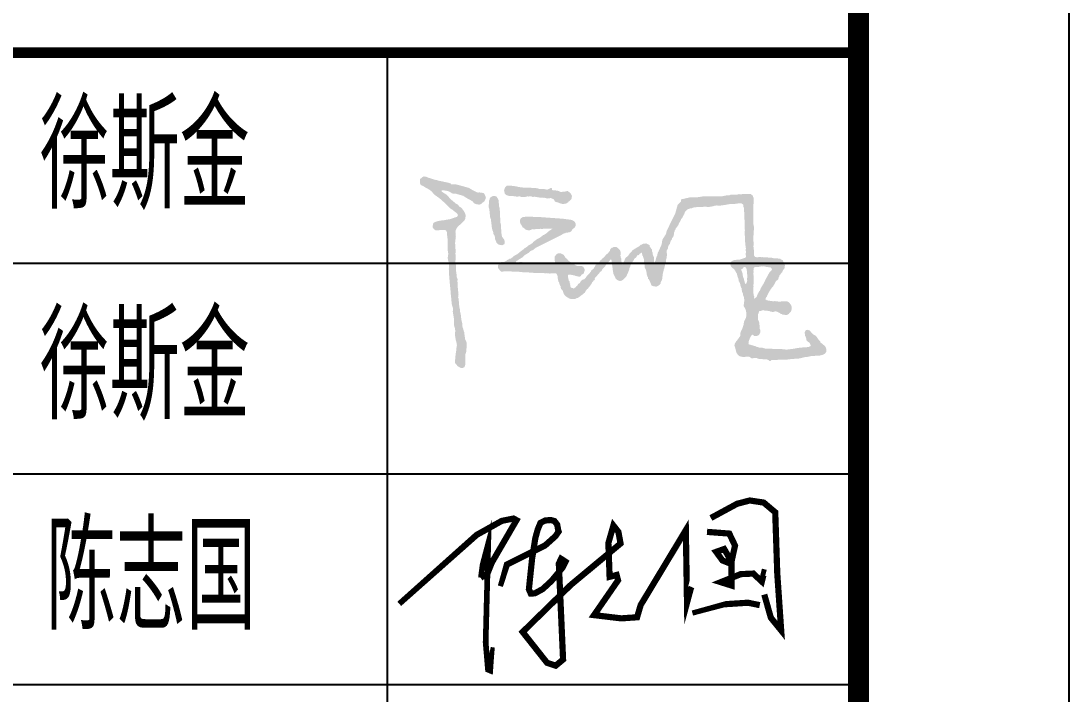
# Model space of a CAD drawing. Extents: x 2025205 to 2402328, y -557483 to 329036.
# Drawn here: x 2394862 to 2402328, y 83536 to 88329 of the extents above; entities that cross this region are included whole.
import ezdxf

# ---------------------------------------------------------------- set-up
doc = ezdxf.new("R2010")
doc.units = 0
doc.header["$LTSCALE"] = 1500
doc.header["$MEASUREMENT"] = 0
doc.linetypes.add('CENTERX2', pattern=[4, 2.5, -0.5, 0.5, -0.5])
doc.layers.add('PUB_TITLE', color=4, linetype='Continuous')
doc.styles.add('TSSD_REIN', font='TSSDENG', dxfattribs={"width": 0.8, "bigfont": 'TSSDCHN'})

# ---------------------------------------------------------------- blocks, each defined once
blk = doc.blocks.new('A$C79942E48')
at = {"const_width": 25}
for points in [[(1265.8, 632.7), (1371.8, 690.1), (1422.7, 703.4), (1479.1, 695), (1525.7, 655.7), (1533.9, 408.7), (1549.7, 178.9), (1507.9, 230.3), (1481.5, 323.8)], [(1250.3, 576.7), (1340.2, 569.8), (1363.3, 521.4), (1347.2, 447.6), (1312.6, 461.4), (1287.2, 496), (1319.5, 507.5), (1349.2, 456.9), (1349.5, 360), (1305.7, 373.8), (1386.4, 406.1), (1437.1, 408.4), (1471.7, 376.1), (1480.9, 413), (1488.1, 411.2)]]:
    blk.add_lwpolyline(points, dxfattribs=at)
for points in [[(7.6, 286.3, 23, 25, 0), (320.4, 564.7, 25, 25, 0), (421.7, 621.1, 25, 25, 0), (468.7, 630.5, 25, 25, 0), (481, 624, 25, 25, 0), (381.2, 452.6, 25, 25, 0), (363.1, 407.1, 25, 25, 0), (336.3, 391.9, 25, 25, 0)], [(415.9, 357.5, 21, 25, 0), (442.1, 444.7, 25, 25, 0), (538, 492.6, 25, 25, 0), (596.2, 521.7, 25, 25, 0), (638.4, 559.5, 25, 25, 0), (648, 573.4, 25, 25, 0), (651.1, 577.8, 25, 25, 0), (649.1, 584.7, 25, 25, 0), (645.2, 606.2, 25, 25, 0), (633.9, 620.4, 25, 25, 0), (619, 624.6, 25, 25, 0), (596.3, 622.5, 25, 25, 0), (577.6, 613, 25, 25, 0), (566.6, 586.1, 25, 25, 0), (557.1, 552.1, 25, 25, 0), (549.6, 504.8, 25, 25, 0), (543.7, 466.9, 25, 25, 0), (535, 383.8, 25, 25, 0), (531, 345, 25, 25, 0), (538.6, 327.7, 25, 25, 0), (554.9, 328.6, 25, 25, 0), (586.6, 345.8, 25, 25, 0), (621.9, 378.3, 25, 25, 0), (667.2, 432.6, 25, 25, 0), (679, 456.1, 25, 25, 0), (660.9, 467.9, 25, 25, 0), (651.8, 448.9, 25, 25, 0), (665.1, 149.5, 25, 25, 0), (669, 61.5, 25, 25, 0), (639, 36.6, 25, 25, 0), (604.3, 48.2, 25, 25, 0), (505.8, 172.7, 25, 25, 0), (699.8, 362.2, 25, 25, 0), (873.6, 506.9, 25, 25, 0), (901.1, 529.8, 25, 25, 0), (892.5, 576.4, 25, 25, 0), (872.2, 602.4, 25, 25, 0), (851.9, 531.5, 25, 25, 0), (856.3, 412.9, 25, 25, 0), (856.9, 395.3, 25, 25, 0), (885.2, 402.7, 25, 25, 0), (891, 381, 25, 25, 0), (794, 240.7, 25, 25, 0), (854.8, 233.4, 25, 25, 0), (904.2, 227.6, 25, 25, 0), (967.8, 232, 25, 25, 0), (982.3, 281.2, 25, 25, 0), (1164.7, 583.6, 25, 25, 0), (1169.5, 291.3, 25, 25, 0), (1184.6, 347.6, 25, 25, 0), (1187.8, 354.1, 25, 25, 0)], [(336.3, 391.9, 21, 23, 0), (344.3, 444.7, 23, 23, 0), (366.7, 529.3, 23, 23, 0), (366.7, 529.3, 23, 23, 0), (356.4, 131.1, 23, 23, 0), (363.5, 47.2, 23, 23, 0), (365.8, 20.6, 23, 23, 0), (374.7, 16.9, 23, 23, 0), (378.2, 66.9, 23, 23, 0), (378.2, 66.9, 23, 23, 0)], [(1191.2, 249, 21, 23, 0), (1323.1, 284.7, 25, 25, 0), (1415.3, 290.7, 25, 25, 0), (1463.2, 281, 25, 25, 0)], [(378.2, 66.9, 23, 16, 0), (385.3, 110.9, 3.2, 3.2, 0)]]:
    blk.add_lwpolyline(points, format="xyseb")

msp = doc.modelspace()

# ---------------------------------------------------------------- hatches: boundary and pattern name
at = {"linetype": 'CENTERX2'}
h = msp.add_hatch(color=256, dxfattribs=at)
h.dxf.hatch_style = 1
h.paths.add_polyline_path([(2400082.7, 86570.5), (2400086.9, 86574.6), (2400090.9, 86576.8), (2400094.9, 86577.5), (2400099.8, 86576.4), (2400103.9, 86575.5), (2400108, 86575.5), (2400112.4, 86576.1), (2400115.4, 86576.4), (2400119.8, 86577.9), (2400125.8, 86578.7), (2400130.4, 86579.2), (2400133.5, 86580.9), (2400136.8, 86580.9), (2400141, 86580.3), (2400144.8, 86579.8), (2400147.3, 86580.3), (2400150, 86581.3), (2400151.7, 86581.9), (2400154.2, 86582.3), (2400157.1, 86582.3), (2400158.2, 86581.2), (2400159.2, 86580.4), (2400160.9, 86578.9), (2400164.1, 86578.2), (2400166.9, 86578.2), (2400168.6, 86577.8), (2400170.6, 86577.3), (2400173.2, 86577.7), (2400174.7, 86577.5), (2400176.2, 86576.9), (2400178.5, 86576.7), (2400179.8, 86577.2), (2400181.1, 86576.7), (2400182.9, 86576.3), (2400185.2, 86576), (2400186.8, 86575.4), (2400189.8, 86574.9), (2400192.2, 86575.3), (2400194.3, 86574.8), (2400195.9, 86574.4), (2400199.2, 86574.2), (2400200.2, 86573.5), (2400201.9, 86573), (2400202.8, 86572.2), (2400205.8, 86570.4), (2400207.8, 86569.2), (2400208.9, 86566.7), (2400210.1, 86564.1), (2400212.1, 86561.2), (2400211.8, 86558.6), (2400210, 86555.5), (2400201.2, 86546.7), (2400195.9, 86541.4), (2400190.2, 86531.3), (2400186.3, 86524.2), (2400182.5, 86517.4), (2400178.7, 86510.3), (2400175.3, 86504.2), (2400171.9, 86498.1), (2400167.3, 86489.7), (2400162.7, 86481.4), (2400162.3, 86477), (2400160.8, 86473.2), (2400158, 86470.4), (2400156.8, 86467.2), (2400154.9, 86464.3), (2400153.8, 86461.3), (2400152.9, 86458.8), (2400151.9, 86456), (2400148.8, 86452.9), (2400145.8, 86449.8), (2400144.5, 86445.9), (2400143.7, 86443.9), (2400141.9, 86442.3), (2400139.9, 86439), (2400137.6, 86435), (2400135.3, 86431), (2400133.2, 86427.3), (2400131.4, 86424.1), (2400131.4, 86422), (2400130, 86420.7), (2400129.1, 86418.1), (2400128.3, 86415.8), (2400128.1, 86413.7), (2400127, 86411.8), (2400125.8, 86409.8), (2400124.9, 86408.1), (2400123, 86406.2), (2400121.1, 86404.5), (2400120, 86402), (2400119.1, 86399.9), (2400117.8, 86397.2), (2400116.7, 86394.7), (2400115.2, 86391.3), (2400114.5, 86389.7), (2400113.9, 86388.4), (2400111.6, 86387.6), (2400111, 86386.4), (2400109.9, 86383.9), (2400109.1, 86382.2), (2400108.6, 86379.9), (2400108.2, 86378.1), (2400107.2, 86376.5), (2400106.5, 86374.6), (2400105.8, 86372.3), (2400105.1, 86370.3), (2400104, 86368.6), (2400103.1, 86367), (2400103.1, 86365.3), (2400103.1, 86363.9), (2400102, 86362.5), (2400100.8, 86361.2), (2400099.5, 86359.6), (2400097.4, 86359.3), (2400095.3, 86358.9), (2400093.5, 86357.7), (2400091.6, 86356.4), (2400090.5, 86354.8), (2400089.3, 86353.9), (2400088.3, 86353), (2400086.7, 86351.8), (2400085.4, 86351.8), (2400084.1, 86352.3), (2400083.7, 86353.4), (2400083.7, 86356.4), (2400083.7, 86359), (2400085.1, 86361.4), (2400085.1, 86364.6), (2400085.1, 86367.6), (2400083.4, 86370.6), (2400082.1, 86372.9), (2400081.7, 86375), (2400080.8, 86377.8), (2400080.8, 86382.7), (2400080.2, 86387.2), (2400080.2, 86390.8), (2400079.2, 86395.4), (2400079.2, 86399.8), (2400079.2, 86404.1), (2400079.2, 86408.4), (2400078.7, 86411.5), (2400079.5, 86414.3), (2400079.5, 86416.7), (2400080.1, 86418.8), (2400080.1, 86423.8), (2400078.5, 86428.7), (2400079.3, 86431.8), (2400080.2, 86435.7), (2400081.1, 86437.7), (2400080.4, 86441.2), (2400079.6, 86445), (2400078.8, 86449.2), (2400079.3, 86451.6), (2400081.4, 86454.3), (2400082, 86457.3), (2400081.4, 86460.2), (2400081.4, 86462.9), (2400081.4, 86467.3), (2400082.3, 86470.1), (2400081.5, 86473.3), (2400080.6, 86476.9), (2400081.2, 86479.7), (2400081.7, 86482.2), (2400081.2, 86484.3), (2400081.2, 86487.2), (2400081.7, 86489.8), (2400081.3, 86493), (2400081.3, 86496.4), (2400081.3, 86502), (2400082.2, 86506.6), (2400082.2, 86512.3), (2400080.2, 86515.9), (2400080.6, 86520), (2400079.7, 86524.7), (2400078.9, 86528.4), (2400079.5, 86531.1), (2400079, 86534.5), (2400080.9, 86538.6), (2400080.6, 86543), (2400080.6, 86545.1), (2400079.3, 86550.7), (2400080.7, 86554.6), (2400081.8, 86557.8), (2400082.4, 86561), (2400082.4, 86562.5), (2400082, 86564.2), (2400081.6, 86565.5), (2400081.2, 86568.1), (2400081.8, 86569.1)], flags=16)
h.paths.add_polyline_path([(2400004.8, 86566), (2400003.3, 86565.1), (2400001.8, 86564.2), (2399999.6, 86563.6), (2399998.4, 86563.3), (2399997.3, 86562.3), (2399996.5, 86561.7), (2399995.5, 86562.1), (2399993.9, 86562.1), (2399993.1, 86560.4), (2399993.1, 86558.6), (2399993, 86556.8), (2399993.8, 86554.8), (2399994.3, 86552.8), (2399994.8, 86550.5), (2399995.2, 86548.4), (2399996.5, 86546.5), (2399997.7, 86543.9), (2399998.3, 86540.7), (2399999.4, 86538.3), (2400000.5, 86536.6), (2400001.5, 86534.5), (2400001.5, 86532.8), (2400002.5, 86530.5), (2400003.3, 86528.7), (2400002.9, 86526.2), (2400002.9, 86524.2), (2400003.7, 86522.1), (2400004.1, 86518.4), (2400004.1, 86516.1), (2400004.9, 86514.1), (2400005.4, 86510.5), (2400006, 86508.6), (2400006.5, 86506.8), (2400007.8, 86504.2), (2400008.2, 86501.6), (2400009.2, 86498), (2400010.1, 86495.7), (2400011.1, 86493.4), (2400011.7, 86491.7), (2400012.3, 86488.8), (2400012.8, 86486.4), (2400013.3, 86483.8), (2400013.9, 86481), (2400014.9, 86478.7), (2400015.1, 86476.4), (2400016.4, 86473.8), (2400017.3, 86472.1), (2400017.7, 86470.4), (2400017.7, 86467.9), (2400018.4, 86464.4), (2400019.3, 86462.5), (2400020, 86460.8), (2400021.2, 86459.8), (2400022, 86457.8), (2400022, 86456.1), (2400023.7, 86455.5), (2400025, 86455), (2400026.3, 86455.4), (2400027.2, 86456.3), (2400028.4, 86457.5), (2400029.6, 86460), (2400030.7, 86463.4), (2400032.3, 86466.9), (2400033, 86469.8), (2400033.8, 86471.6), (2400034.7, 86473.4), (2400034.5, 86476), (2400035.1, 86478.3), (2400035.5, 86480.2), (2400035.5, 86482.2), (2400034.8, 86485.3), (2400034.5, 86487.7), (2400034.5, 86489.8), (2400034.9, 86492.5), (2400034.4, 86495.4), (2400034.4, 86497.3), (2400035.9, 86499.6), (2400036.3, 86502.1), (2400035.7, 86505), (2400035.1, 86508.2), (2400036.1, 86510.9), (2400036.4, 86514.8), (2400035.9, 86516.6), (2400036.3, 86519.5), (2400035.8, 86523.1), (2400034.9, 86526), (2400034.4, 86529.5), (2400034.4, 86532.8), (2400033.8, 86535.5), (2400033.8, 86538.2), (2400033.2, 86541.2), (2400032.8, 86544.5), (2400033.2, 86547.8), (2400032.2, 86551.5), (2400031.4, 86553.3), (2400032.4, 86555.3), (2400031.8, 86559.1), (2400031.5, 86561.2), (2400029.5, 86564.5), (2400028.9, 86568), (2400026.8, 86570.9), (2400024.8, 86573.4), (2400023.7, 86574.6), (2400022.1, 86576), (2400020.2, 86577.2), (2400017.4, 86577.5), (2400015, 86577), (2400012.6, 86576.5), (2400010.7, 86574.6), (2400008.9, 86573.3), (2400007.3, 86571.5), (2400006, 86570.1), (2400005.4, 86568)], flags=16)
h.paths.add_polyline_path([(2398418.9, 86887), (2398415.5, 86909), (2398423.2, 86923.2), (2398436.8, 86932.1), (2398461.3, 86934.9), (2398479.8, 86934.9), (2398501.1, 86934.9), (2398520, 86932.1), (2398546, 86933.1), (2398580, 86930.6), (2398607.1, 86928.6), (2398631.6, 86926.8), (2398659, 86924.8), (2398691.4, 86922.5), (2398722.9, 86920.2), (2398760.3, 86915.1), (2398763.4, 86914.7), (2398787.1, 86911.5), (2398804.2, 86900.9), (2398812.9, 86887.6), (2398812.9, 86871), (2398807, 86858), (2398795.6, 86849), (2398789.5, 86844.3), (2398786, 86836.7), (2398779.2, 86828.6), (2398770.2, 86824.6), (2398755, 86821.5), (2398744.8, 86821.5), (2398736.8, 86816.3), (2398724.9, 86814.2), (2398711.5, 86804.2), (2398685.7, 86791.3), (2398663.9, 86780.4), (2398637.8, 86767.4), (2398619.2, 86758.1), (2398599.5, 86748.3), (2398582.2, 86739.7), (2398566.1, 86731.6), (2398544.9, 86721), (2398526.2, 86711.7), (2398512.9, 86699.1), (2398493.6, 86691.2), (2398480.7, 86679.3), (2398463.3, 86668.8), (2398448.8, 86660.1), (2398434.5, 86645.5), (2398420.1, 86636.6), (2398407, 86628.5), (2398395.9, 86621.6), (2398388.3, 86616.9), (2398388.3, 86610.7), (2398398.7, 86605.7), (2398415.1, 86611.7), (2398433, 86611.7), (2398441.9, 86607.7), (2398452.3, 86607.7), (2398470.7, 86607.7), (2398493, 86607.7), (2398512.9, 86604.2), (2398538.7, 86604.2), (2398565.5, 86604.2), (2398581.4, 86600.2), (2398600.2, 86595.5), (2398618.6, 86595.5), (2398635.5, 86595.5), (2398651.9, 86595.5), (2398661.8, 86595.5), (2398666.3, 86599.7), (2398666.3, 86604.7), (2398665.3, 86615.6), (2398664.1, 86628.5), (2398663, 86641.5), (2398663, 86650.8), (2398672.8, 86661.7), (2398680.7, 86670.6), (2398692.6, 86674.6), (2398704.5, 86674.6), (2398718.4, 86667.7), (2398729, 86662.4), (2398735.8, 86650.8), (2398741.5, 86641.2), (2398751.7, 86634), (2398765.1, 86618.6), (2398781, 86608.7), (2398787.2, 86604.8), (2398798.9, 86597.5), (2398806, 86593), (2398817.6, 86585.8), (2398831.6, 86582.9), (2398847.1, 86582.9), (2398857, 86582.9), (2398867.4, 86577.8), (2398872.4, 86569.4), (2398877.7, 86560.3), (2398877.7, 86548), (2398873.4, 86541.6), (2398873.4, 86532.7), (2398864, 86526.7), (2398857.5, 86522.6), (2398856.4, 86522), (2398852.5, 86519.8), (2398852.8, 86515), (2398850.9, 86512.6), (2398847.1, 86510.8), (2398844.4, 86507.7), (2398839, 86507.7), (2398830.4, 86509.4), (2398819.7, 86511.5), (2398811.9, 86513.1), (2398806.3, 86515.9), (2398801.7, 86518.2), (2398796.1, 86518.2), (2398789.3, 86519.6), (2398784.8, 86520.5), (2398780.2, 86521.4), (2398776.2, 86521.4), (2398770.9, 86521.4), (2398766.3, 86521.4), (2398763.2, 86521.4), (2398759.4, 86519.2), (2398757.8, 86518.3), (2398757.8, 86513.2), (2398759.5, 86509.6), (2398759.5, 86504.4), (2398759.5, 86500.9), (2398760.9, 86497.6), (2398760.9, 86493.7), (2398760.9, 86490.1), (2398764.1, 86486), (2398762.7, 86483.3), (2398765.8, 86477.8), (2398769.7, 86473.2), (2398769.7, 86468.1), (2398771.7, 86461.5), (2398775, 86456.7), (2398773.5, 86451.6), (2398774.5, 86446.4), (2398774.5, 86442), (2398775.5, 86438.1), (2398777.9, 86434.8), (2398777.9, 86431.7), (2398781.4, 86429.9), (2398786, 86427.4), (2398788.7, 86425.9), (2398793.3, 86425.9), (2398796.6, 86422.8), (2398798.8, 86422.8), (2398801.6, 86424.6), (2398805.8, 86427.3), (2398811.6, 86431.1), (2398814.1, 86434.8), (2398818.3, 86439.1), (2398823.9, 86443), (2398826.8, 86447.6), (2398829.4, 86452), (2398832.3, 86456.7), (2398836.4, 86459), (2398840.6, 86461.3), (2398843.1, 86462.7), (2398845, 86466.1), (2398846.2, 86468.2), (2398848.3, 86472), (2398851.6, 86477.8), (2398857.7, 86482.1), (2398862.5, 86485.5), (2398869.2, 86487.6), (2398874.1, 86489.2), (2398877.7, 86493.2), (2398883.4, 86497.3), (2398886.8, 86502.6), (2398889.1, 86506.1), (2398892.5, 86511.3), (2398897, 86515.8), (2398899.6, 86518.5), (2398908.2, 86527.1), (2398913.4, 86532.3), (2398916.9, 86538.3), (2398921.7, 86543.5), (2398923.5, 86549.5), (2398930.9, 86556.4), (2398935.9, 86561), (2398939.5, 86564.4), (2398942.8, 86567.5), (2398945.9, 86572.9), (2398950.3, 86580.6), (2398953, 86585.3), (2398954.8, 86590.5), (2398958.2, 86593.1), (2398962.5, 86596.5), (2398967.7, 86598.3), (2398970.9, 86602.2), (2398981.9, 86611.8), (2398985.8, 86617.2), (2398988.4, 86623.4), (2398993.9, 86627.3), (2398999, 86630.9), (2399002.6, 86635.5), (2399010.6, 86642.8), (2399017.6, 86649.3), (2399023.2, 86654.4), (2399026.9, 86660), (2399029.4, 86663.7), (2399041, 86671.9), (2399046.7, 86678.8), (2399050.4, 86683.3), (2399057, 86691.4), (2399059.3, 86699.4), (2399060.3, 86702.8), (2399065.3, 86707.7), (2399071.5, 86713.7), (2399078.5, 86715), (2399081.9, 86719), (2399089.4, 86719), (2399098.2, 86719), (2399104.4, 86719), (2399108.4, 86715.9), (2399112.5, 86712.6), (2399118.6, 86707.8), (2399123.6, 86701.1), (2399129.3, 86696.2), (2399130.4, 86692), (2399132.3, 86688.2), (2399134.3, 86679.8), (2399134.3, 86672.2), (2399134.3, 86666.1), (2399132.5, 86660), (2399132.5, 86655.1), (2399134.6, 86648.6), (2399134.6, 86643.2), (2399138.4, 86636.9), (2399138.4, 86631.6), (2399138.4, 86627.3), (2399138.4, 86623.6), (2399139.3, 86618.3), (2399140.2, 86613.8), (2399140.2, 86609.3), (2399138.9, 86604.2), (2399141.6, 86600.3), (2399142.5, 86596.1), (2399144.9, 86595), (2399148.4, 86594), (2399149.3, 86597.2), (2399153.9, 86603.2), (2399155.3, 86612), (2399161.7, 86623.6), (2399161.7, 86628.9), (2399166.6, 86637.3), (2399170.4, 86643.8), (2399175.5, 86646.6), (2399179.1, 86649.9), (2399189.4, 86659.5), (2399198.7, 86673.3), (2399204.8, 86679.4), (2399214, 86688.6), (2399217.7, 86696.1), (2399224.8, 86699.2), (2399232.9, 86705.5), (2399246.6, 86713.2), (2399255.5, 86718.1), (2399263.7, 86722.8), (2399271.5, 86730), (2399276.6, 86734.7), (2399284.1, 86734.7), (2399288.4, 86739.1), (2399293.9, 86741.6), (2399315.3, 86744.2), (2399332.3, 86736.3), (2399340.4, 86732.6), (2399340.4, 86723.5), (2399345.5, 86716.2), (2399352.5, 86706.3), (2399356.7, 86700.4), (2399356.7, 86690.9), (2399360.2, 86681.8), (2399362.7, 86675.4), (2399362.7, 86665.1), (2399365.6, 86658.2), (2399371.4, 86644.2), (2399371.4, 86634.7), (2399371.4, 86628.4), (2399371.4, 86619), (2399371.4, 86612.1), (2399374.1, 86609), (2399378.2, 86615.9), (2399383.1, 86624.2), (2399386.3, 86637.8), (2399388.9, 86648.6), (2399393.9, 86656.3), (2399396.7, 86669.5), (2399398.5, 86678.1), (2399404.5, 86688.6), (2399416.9, 86716.7), (2399426.4, 86738.3), (2399428.4, 86753.3), (2399430.7, 86769.8), (2399438.5, 86782.4), (2399449.6, 86800.2), (2399456.8, 86811.8), (2399461.6, 86832.2), (2399472.1, 86854.2), (2399481, 86872.8), (2399489.8, 86891.1), (2399497.2, 86906.1), (2399509.3, 86930.6), (2399516.6, 86945.4), (2399523.2, 86958.7), (2399532, 86990.5), (2399535.2, 87002.2), (2399540, 87019.6), (2399556.2, 87034.8), (2399564.8, 87042.9), (2399564.8, 87058.1), (2399596.5, 87065.4), (2399606.8, 87067.7), (2399632.9, 87073.7), (2399654.5, 87073.7), (2399682.9, 87073.7), (2399726.4, 87080), (2399751.4, 87080), (2399773.1, 87080), (2399793.3, 87080), (2399814.2, 87080), (2399845.7, 87080), (2399854.5, 87080), (2399876.3, 87084.1), (2399891.7, 87086.9), (2399906.9, 87086.9), (2399918.6, 87091.8), (2399939, 87091.8), (2399953.2, 87091.8), (2399964, 87091.8), (2399975.8, 87095.9), (2399992.9, 87093.4), (2400007.5, 87097.5), (2400023.4, 87097.5), (2400034.5, 87097.5), (2400048.8, 87097.5), (2400060.8, 87097.5), (2400065.6, 87091.1), (2400072.9, 87088.3), (2400075.4, 87081.9), (2400078.2, 87075), (2400082.6, 87064), (2400082.6, 87052.1), (2400082.6, 87045.4), (2400082.6, 87034.3), (2400080.6, 87026.7), (2400078.4, 87018.4), (2400078.4, 87011.2), (2400078.4, 87003.2), (2400078.4, 86997.7), (2400078.4, 86986), (2400078.4, 86975.6), (2400078.4, 86967.6), (2400078.4, 86961.3), (2400078.8, 86937.6), (2400078.8, 86925.7), (2400078.8, 86909.7), (2400078.8, 86886.5), (2400083.5, 86860.7), (2400083.5, 86844.1), (2400080.9, 86827.6), (2400080.9, 86814.7), (2400081, 86807.8), (2400079.3, 86794.8), (2400079.3, 86783.1), (2400079.3, 86773.3), (2400079.3, 86767), (2400079.3, 86761.7), (2400081.2, 86752.2), (2400081.2, 86744), (2400081.2, 86733.3), (2400079.1, 86722), (2400081.6, 86716.1), (2400081.6, 86704.1), (2400083.6, 86698), (2400084, 86689.9), (2400084, 86684.1), (2400084, 86676.6), (2400084, 86671.5), (2400084, 86664.2), (2400084, 86660.1), (2400086.7, 86655.4), (2400089.1, 86651.1), (2400091.3, 86647.2), (2400098.7, 86647.2), (2400102.3, 86645.4), (2400109.9, 86645.4), (2400113.7, 86646.3), (2400125.8, 86648.8), (2400132.3, 86648.8), (2400137.6, 86646.1), (2400144.9, 86647.3), (2400150.8, 86645), (2400158.7, 86645), (2400179.5, 86645.2), (2400192.8, 86641.9), (2400202.4, 86641.9), (2400211.2, 86641.9), (2400222.2, 86639.4), (2400236.5, 86639.4), (2400244.9, 86638.4), (2400259.1, 86636.7), (2400270.3, 86635.3), (2400274.2, 86631.2), (2400283.8, 86627.3), (2400288.5, 86625.4), (2400291.3, 86618.8), (2400293, 86614.8), (2400295.2, 86609.5), (2400297, 86605.4), (2400299.2, 86600.1), (2400300.3, 86597.5), (2400304.7, 86587.1), (2400302.4, 86581.8), (2400302.4, 86575.9), (2400302.4, 86572.5), (2400302.4, 86569.3), (2400296.9, 86562.3), (2400292.3, 86556.5), (2400289.3, 86550.1), (2400286.2, 86543.3), (2400284.1, 86538.8), (2400279.1, 86534.8), (2400276.8, 86530.3), (2400270.1, 86522.1), (2400265.4, 86516.4), (2400265.4, 86510.3), (2400261.1, 86505.9), (2400257.8, 86494.7), (2400256, 86488.4), (2400250.9, 86484.2), (2400245.4, 86479.8), (2400239.5, 86474.9), (2400236.2, 86468.5), (2400232.5, 86461.5), (2400230, 86456.7), (2400225.4, 86447.9), (2400222.5, 86442.3), (2400217, 86435.6), (2400211.5, 86429.1), (2400203.4, 86419.4), (2400200.8, 86412.5), (2400194.5, 86404.7), (2400190.2, 86396.8), (2400185.7, 86388.4), (2400182.6, 86382.8), (2400178.8, 86375.8), (2400175.9, 86366.7), (2400171.6, 86362.4), (2400168.7, 86359.5), (2400168.7, 86355), (2400166.3, 86352), (2400164.7, 86350), (2400164.7, 86346.7), (2400169.1, 86343.8), (2400175.3, 86339.8), (2400183.8, 86337.9), (2400192, 86337.9), (2400202.8, 86333.8), (2400211.4, 86333.8), (2400223.3, 86331.8), (2400231, 86334), (2400241.4, 86332), (2400252.5, 86332), (2400257.2, 86328.7), (2400268.6, 86328.7), (2400278.7, 86331.7), (2400287.9, 86331.7), (2400297.9, 86331.7), (2400308.5, 86331.7), (2400316.5, 86333.3), (2400325.7, 86329), (2400334, 86323.1), (2400339.8, 86315.9), (2400343.6, 86311.2), (2400347.9, 86305.7), (2400350, 86299.8), (2400351.6, 86295.1), (2400351.6, 86291), (2400351.6, 86285.7), (2400351.6, 86274.9), (2400349.4, 86265.5), (2400347.9, 86259.4), (2400343, 86255.5), (2400339.2, 86252.4), (2400335.9, 86249.3), (2400334.3, 86245.5), (2400332.9, 86242.2), (2400326.1, 86240.2), (2400320.6, 86235.7), (2400309.3, 86235.7), (2400304, 86235.7), (2400295.6, 86238.1), (2400286.6, 86238.1), (2400282.1, 86241), (2400276.8, 86241), (2400270.7, 86247.5), (2400261.7, 86251.6), (2400248, 86257.8), (2400242, 86260.5), (2400232.5, 86260.5), (2400229, 86258.7), (2400218.4, 86255.7), (2400210.4, 86257.5), (2400202.9, 86259.2), (2400197.6, 86260.5), (2400193.9, 86263), (2400187.3, 86263), (2400181, 86264.5), (2400176.1, 86264.5), (2400171.2, 86264.5), (2400166.9, 86264.5), (2400158.3, 86266.9), (2400153.6, 86268.2), (2400148.5, 86269.7), (2400144.8, 86266.9), (2400139.7, 86266.9), (2400136.5, 86264), (2400132.2, 86264), (2400127.7, 86264), (2400123.8, 86264), (2400120.5, 86260.6), (2400118.7, 86255.5), (2400117.3, 86251.6), (2400116.1, 86248.3), (2400113.5, 86241.2), (2400113.5, 86229.5), (2400113.5, 86223.3), (2400113.5, 86211.1), (2400113.5, 86198.8), (2400116.6, 86192.3), (2400121.7, 86181.2), (2400122.5, 86171), (2400123.4, 86159.5), (2400123.4, 86153.2), (2400125.4, 86143.8), (2400125.4, 86136), (2400128.4, 86127.7), (2400128.4, 86122.4), (2400128.4, 86119.9), (2400128.4, 86110.7), (2400124.9, 86103.1), (2400121.5, 86095.6), (2400119.8, 86092), (2400112.3, 86089.2), (2400104.3, 86086.3), (2400093.5, 86084.1), (2400088.2, 86084.1), (2400080.8, 86088), (2400079, 86091.9), (2400073.4, 86094.1), (2400070.2, 86094.1), (2400067.1, 86091.5), (2400061.8, 86083.1), (2400058.4, 86077.7), (2400054, 86067.3), (2400051, 86060.1), (2400046.9, 86050.4), (2400046.9, 86040.8), (2400044.4, 86033.8), (2400044.8, 86031.4), (2400045.6, 86026.5), (2400057.7, 86023), (2400065.6, 86020.7), (2400078.2, 86017.1), (2400094.2, 86012.4), (2400104.7, 86007.6), (2400113.5, 86007.6), (2400120, 86001.1), (2400132.1, 86001.1), (2400144.5, 86001.5), (2400154.5, 85997.8), (2400168.6, 85994.7), (2400183, 85994.7), (2400202.2, 85994.5), (2400212.4, 85994.4), (2400221.8, 85992.1), (2400236.3, 85992.1), (2400249.6, 85992.1), (2400265.6, 85992.1), (2400280.1, 85992.1), (2400299.1, 85990), (2400315.6, 85988.2), (2400333.3, 85990.4), (2400356.3, 85993.3), (2400372.8, 85995.4), (2400394.2, 85999.8), (2400413.9, 86001.9), (2400428.5, 86003.4), (2400443.5, 86003.4), (2400454.7, 86003.4), (2400463.3, 86007), (2400473.5, 86007), (2400482.5, 86011.2), (2400488.5, 86014.1), (2400488.5, 86020.2), (2400483.7, 86026.3), (2400479.9, 86036.8), (2400469.7, 86043.2), (2400462.9, 86050.1), (2400457.2, 86056), (2400457.2, 86066), (2400454.7, 86069.3), (2400451.1, 86081.4), (2400447.6, 86087.3), (2400447.6, 86096.7), (2400444.9, 86104.9), (2400444.9, 86111.9), (2400450.5, 86122.3), (2400455.8, 86127.6), (2400465.4, 86129.6), (2400474.4, 86126.4), (2400482.1, 86123.6), (2400487, 86117.8), (2400489.9, 86111.5), (2400496.4, 86104.9), (2400503.8, 86097.6), (2400511.4, 86093.9), (2400519.7, 86089.9), (2400528.7, 86081.4), (2400532.8, 86075.1), (2400540, 86064), (2400547.6, 86055.2), (2400556, 86045.5), (2400556, 86039.5), (2400564.5, 86034), (2400571.8, 86029.3), (2400577.8, 86022.5), (2400587.4, 86015.8), (2400591.3, 86010.5), (2400596, 86001.1), (2400599.1, 85991.3), (2400599.1, 85986), (2400599.1, 85974.5), (2400594, 85965.3), (2400585, 85956.9), (2400574.8, 85951.4), (2400567.4, 85949.6), (2400558.9, 85947.4), (2400548.9, 85945), (2400538, 85945), (2400522.7, 85945), (2400513.9, 85942.6), (2400504.7, 85942.6), (2400492.6, 85942.6), (2400481.2, 85940.2), (2400473, 85938.4), (2400462.3, 85936.1), (2400450.9, 85936.1), (2400437.6, 85932.8), (2400425.6, 85929.7), (2400411.4, 85926.1), (2400389.8, 85922.8), (2400373, 85922.8), (2400359.3, 85920.5), (2400343.4, 85920.5), (2400326.4, 85918.2), (2400307.3, 85915.7), (2400288.8, 85917.2), (2400273.6, 85917.2), (2400260.3, 85917.2), (2400248.7, 85914.6), (2400237.9, 85914.6), (2400227.9, 85914.6), (2400219.3, 85914.6), (2400209.7, 85914.6), (2400206.8, 85911.7), (2400201.6, 85906.5), (2400193.7, 85908.2), (2400190.1, 85912.7), (2400179.5, 85917), (2400167.3, 85919.7), (2400150.3, 85919.7), (2400133.2, 85921.7), (2400119.7, 85921.7), (2400110.5, 85924.4), (2400100.9, 85929.5), (2400090.9, 85929.5), (2400076.8, 85927), (2400066.3, 85927), (2400059, 85932.1), (2400053, 85936.3), (2400045.4, 85938.9), (2400032.6, 85938.9), (2400025.2, 85937.2), (2400008.9, 85935.2), (2399997, 85937.7), (2399985.2, 85940.1), (2399974.5, 85945.8), (2399968.8, 85952.6), (2399960.9, 85961.9), (2399955.9, 85976.7), (2399952, 85993), (2399948.7, 86006.8), (2399944.2, 86018.2), (2399947.9, 86031.9), (2399955.7, 86044.8), (2399964, 86055.5), (2399972.5, 86067), (2399979.6, 86076.7), (2399985.7, 86085), (2399985.7, 86094.3), (2399986.9, 86104.1), (2399987.9, 86111.1), (2399992.5, 86122.8), (2399999.7, 86135), (2400004.5, 86150), (2400008.8, 86163.3), (2400011.1, 86174.9), (2400012.1, 86187.3), (2400015.9, 86195), (2400021.1, 86205.3), (2400027.2, 86217.5), (2400029.4, 86229.2), (2400029.4, 86240.5), (2400029.4, 86252.4), (2400026.7, 86261.5), (2400025, 86272.3), (2400020.8, 86280.3), (2400017.1, 86287.3), (2400012.5, 86293.6), (2400009.9, 86299.1), (2400009.9, 86306.5), (2400012.1, 86314.2), (2400013.5, 86323.8), (2400014, 86335.2), (2400014.5, 86345.9), (2400011.6, 86353.8), (2400011.6, 86363), (2400009, 86369.4), (2400006.3, 86376.3), (2400006.3, 86383.7), (2400004.4, 86389.7), (2400001.7, 86394), (2399998.1, 86401.4), (2399998.1, 86408.3), (2399996, 86415.4), (2399996, 86424.7), (2399991.9, 86430.2), (2399989.9, 86436.5), (2399987.3, 86444.5), (2399985.8, 86452.6), (2399984.3, 86460.7), (2399982.1, 86465.4), (2399979.8, 86470.1), (2399975.8, 86474.7), (2399974.1, 86484.8), (2399972.6, 86493.8), (2399969.2, 86502.3), (2399966.2, 86510.1), (2399963.7, 86521.7), (2399960.4, 86531.3), (2399955.6, 86537.8), (2399952.2, 86546.1), (2399946, 86556.1), (2399941, 86562.1), (2399935.8, 86566.1), (2399931.3, 86568.3), (2399926.9, 86573), (2399921.1, 86579.1), (2399917.8, 86587.1), (2399916.1, 86593.9), (2399916.1, 86601.5), (2399918.3, 86610), (2399923.9, 86616.8), (2399932.8, 86622.6), (2399943.1, 86625.8), (2399951.4, 86626.8), (2399960.6, 86628), (2399966.9, 86628), (2399978.6, 86628), (2399988.7, 86631.3), (2400000.1, 86635.1), (2400010, 86638.4), (2400017.1, 86640.7), (2400024.1, 86643), (2400026.2, 86649.5), (2400026.2, 86657.4), (2400024.9, 86663.8), (2400024.9, 86670.9), (2400026.1, 86678.2), (2400026.1, 86686.1), (2400025.4, 86693.8), (2400025.4, 86699.6), (2400025.9, 86709.3), (2400024.9, 86717), (2400023.9, 86724.6), (2400022.8, 86733.3), (2400022.8, 86744.9), (2400020.6, 86753.2), (2400018.8, 86760.1), (2400018.8, 86768.5), (2400018.8, 86775.2), (2400018.8, 86784.1), (2400018.8, 86796.8), (2400017, 86809.9), (2400017, 86822.9), (2400019, 86838.6), (2400017.1, 86850.2), (2400017.1, 86862.5), (2400018.5, 86871.9), (2400016.5, 86885.8), (2400018.3, 86896.5), (2400017.2, 86904.8), (2400015.8, 86916.7), (2400015.8, 86925.8), (2400014.2, 86932.5), (2400013.9, 86943.2), (2400013.9, 86956.3), (2400013.9, 86968.4), (2400012.9, 86976.1), (2400011.5, 86986.1), (2400013, 86996), (2400008.4, 87004), (2400008.4, 87013.9), (2400006.9, 87020.9), (2400000.8, 87025.3), (2399995.7, 87028.9), (2399983.3, 87028.9), (2399973.8, 87028.9), (2399967.2, 87028.9), (2399957.5, 87026.9), (2399941.3, 87025.4), (2399927.7, 87025.4), (2399912.2, 87025.4), (2399904.3, 87023.1), (2399893.2, 87021.7), (2399882.1, 87019.2), (2399870.2, 87019.2), (2399864.7, 87016.9), (2399851.3, 87015), (2399840.9, 87013.5), (2399827, 87013.5), (2399818.1, 87015.9), (2399812.8, 87013.8), (2399805.4, 87013.8), (2399800.5, 87011.5), (2399791.8, 87009.5), (2399782.1, 87007.2), (2399773.1, 87007.2), (2399766.4, 87004.6), (2399757.3, 87004.6), (2399748.3, 87004.6), (2399738.3, 87006.3), (2399728.4, 87006.3), (2399723.6, 87005.1), (2399709.8, 87003.3), (2399696, 87003.3), (2399681.4, 87003.7), (2399671.5, 87002.3), (2399660.6, 87002.3), (2399653.2, 87000.1), (2399649.3, 86998.9), (2399644.2, 86995.7), (2399637.7, 86994.7), (2399631.2, 86994.7), (2399621.7, 86990.9), (2399617.7, 86989.3), (2399610.1, 86987.3), (2399605.4, 86982.5), (2399600.6, 86977.8), (2399592.2, 86969.3), (2399589.8, 86961.9), (2399587.4, 86954.4), (2399583.7, 86948.3), (2399579.5, 86941.2), (2399578, 86936.4), (2399570.5, 86923.3), (2399565, 86918.1), (2399562.2, 86909.5), (2399556, 86898.6), (2399551.1, 86889.9), (2399547.7, 86883.9), (2399547.7, 86881), (2399543.2, 86872.5), (2399537.8, 86865.4), (2399532.3, 86858.1), (2399526.9, 86850.9), (2399524.2, 86843.5), (2399518.6, 86836.1), (2399517.6, 86829.4), (2399514.3, 86821.9), (2399514.3, 86815.3), (2399512, 86804.4), (2399510.6, 86797.5), (2399508.2, 86791.1), (2399502.4, 86784), (2399498.6, 86779.4), (2399498.6, 86774.3), (2399495.6, 86768.6), (2399490.6, 86763.8), (2399488.3, 86755.4), (2399486.3, 86748.3), (2399483.7, 86738.8), (2399475.6, 86733.3), (2399475, 86727.8), (2399472.4, 86721.2), (2399471.1, 86713.7), (2399469.9, 86706.6), (2399469.5, 86704.3), (2399466.3, 86700.7), (2399464.3, 86697.4), (2399461.4, 86692.6), (2399461.4, 86686.6), (2399461.4, 86678.2), (2399463.4, 86673.5), (2399463.4, 86664.7), (2399463.4, 86657.3), (2399461.7, 86646.8), (2399460.6, 86639.5), (2399458.1, 86631.7), (2399456.1, 86625.3), (2399456.1, 86619.9), (2399456.1, 86615.5), (2399456.1, 86608.1), (2399453.6, 86601.8), (2399451.4, 86596.1), (2399449.8, 86589.2), (2399447.8, 86580.2), (2399445.8, 86571.4), (2399444.9, 86567.2), (2399441.6, 86559.7), (2399440.6, 86551.5), (2399438.4, 86546), (2399435.8, 86534.5), (2399433.8, 86525.4), (2399433.8, 86519.3), (2399432.2, 86512.1), (2399430.6, 86504.7), (2399430.6, 86495.7), (2399429.3, 86490.6), (2399427.5, 86483.8), (2399426.8, 86480.9), (2399424, 86476.2), (2399421.3, 86471.5), (2399418.6, 86466.9), (2399418.6, 86463.8), (2399418.1, 86459.8), (2399416.4, 86455.8), (2399413.9, 86452.4), (2399410.4, 86449.8), (2399405.8, 86446.4), (2399403.2, 86444.5), (2399399.4, 86441.7), (2399394.1, 86439.5), (2399388.9, 86437.5), (2399382.3, 86437.5), (2399377.8, 86438.8), (2399371.8, 86438.8), (2399365.9, 86440.1), (2399361.7, 86441), (2399358.2, 86443), (2399353.9, 86445.5), (2399351.6, 86450.6), (2399348.9, 86457.2), (2399345.1, 86466.4), (2399342.4, 86473.2), (2399339.6, 86480.1), (2399334.9, 86487.7), (2399329.5, 86492.7), (2399329.5, 86502.3), (2399324.1, 86510.2), (2399321.1, 86520.1), (2399318.1, 86530.3), (2399318.1, 86539), (2399316.1, 86548.3), (2399313.8, 86555.5), (2399310.2, 86563), (2399307.4, 86569.1), (2399304.8, 86574.6), (2399305.1, 86584.8), (2399303.2, 86596.4), (2399301.6, 86606.2), (2399300.7, 86614.5), (2399300.7, 86622.4), (2399299.7, 86630.7), (2399297.9, 86636.2), (2399295.4, 86643.9), (2399293.7, 86649), (2399292.2, 86653.7), (2399288.9, 86658.4), (2399288.9, 86662.9), (2399287, 86667.7), (2399285.7, 86674.3), (2399283.4, 86678.2), (2399279.8, 86678.2), (2399276.7, 86676.9), (2399274, 86672.9), (2399271.7, 86671.2), (2399268, 86668.6), (2399265.8, 86665.2), (2399264, 86662.5), (2399260.8, 86661.4), (2399258.3, 86660.1), (2399252.8, 86660.1), (2399251.5, 86660.1), (2399251.5, 86657.5), (2399248.4, 86652.1), (2399243.3, 86643.2), (2399237.4, 86640.4), (2399231.5, 86635.3), (2399227.6, 86627), (2399222.3, 86618.9), (2399218.1, 86612.5), (2399213.6, 86605.5), (2399210.9, 86598.5), (2399205.8, 86592.4), (2399203.3, 86587), (2399202, 86580.4), (2399199.5, 86574.3), (2399196.4, 86567.1), (2399194.6, 86558.2), (2399193.1, 86551), (2399189.6, 86545.1), (2399186, 86535.6), (2399183.3, 86528.5), (2399179.6, 86522), (2399177.4, 86514.5), (2399173.4, 86508.4), (2399169.3, 86502.9), (2399163.9, 86498.8), (2399161, 86494.7), (2399155.3, 86490.6), (2399151, 86485.6), (2399146.2, 86482.6), (2399141.8, 86479.9), (2399137.6, 86478.9), (2399131.6, 86477.5), (2399125.7, 86477.5), (2399120.2, 86479.4), (2399114.5, 86481.4), (2399107.4, 86486.3), (2399101.8, 86490.2), (2399098, 86495.2), (2399094.9, 86501.7), (2399090.7, 86510.8), (2399087.4, 86517.6), (2399083, 86527), (2399081.2, 86535), (2399079.7, 86541.1), (2399078.5, 86546.3), (2399078.5, 86552.3), (2399076.8, 86560), (2399076.8, 86568), (2399074.9, 86574.3), (2399074.9, 86578.7), (2399074.6, 86585.8), (2399073.1, 86589.4), (2399071.5, 86595.3), (2399072.8, 86598.3), (2399071.7, 86604), (2399070.9, 86608.1), (2399070.9, 86613.3), (2399069.4, 86618.8), (2399069.4, 86623.2), (2399068.1, 86626.4), (2399067, 86629), (2399065.7, 86629.8), (2399063.1, 86629.8), (2399059.9, 86628.6), (2399058.1, 86626.1), (2399055.9, 86623.2), (2399054.3, 86618.8), (2399052.8, 86617.2), (2399051.4, 86615.7), (2399049.1, 86614.6), (2399047.2, 86612.5), (2399043.8, 86609.7), (2399039.8, 86606), (2399037.1, 86601.9), (2399034.3, 86598.7), (2399031.1, 86595.1), (2399027.6, 86588.3), (2399023.4, 86581.8), (2399017.4, 86575.9), (2399011.8, 86570.2), (2399009.8, 86568.2), (2399006.2, 86563.4), (2399003.3, 86559.5), (2399000.5, 86555.2), (2398998.4, 86550.6), (2398996.8, 86547.1), (2398993.9, 86545.6), (2398990.5, 86543.9), (2398987.6, 86540.7), (2398983.7, 86536.4), (2398979.3, 86530.4), (2398976.1, 86525.9), (2398972.9, 86522.9), (2398968.7, 86519.1), (2398966.1, 86514.5), (2398963.1, 86511.5), (2398960.4, 86508.9), (2398958.8, 86505.7), (2398954.1, 86502.2), (2398950.1, 86497.8), (2398949.3, 86494.5), (2398950, 86492.4), (2398950, 86489.5), (2398949.3, 86486.2), (2398948.8, 86484.2), (2398944.4, 86482.1), (2398941.1, 86480.6), (2398939.8, 86476.3), (2398934.7, 86470.9), (2398930.4, 86466.3), (2398929.6, 86462.9), (2398924.5, 86455), (2398920.7, 86449.1), (2398916.3, 86442.2), (2398910.7, 86436.2), (2398906.9, 86432), (2398903.5, 86427.4), (2398900.6, 86422.6), (2398893.9, 86417.9), (2398890.9, 86414.2), (2398889, 86411.5), (2398885.8, 86407), (2398883.1, 86403), (2398880.1, 86396.9), (2398878.3, 86393.3), (2398874.8, 86391.1), (2398871.6, 86388), (2398867.7, 86385.1), (2398862.5, 86380.7), (2398857.7, 86377.5), (2398852.4, 86374.4), (2398849, 86371.7), (2398846.5, 86368.7), (2398842.8, 86366.2), (2398838.7, 86363.5), (2398835.1, 86361.1), (2398830.6, 86358.8), (2398830.6, 86357.1), (2398821.6, 86355), (2398812.6, 86350.5), (2398804.5, 86348.7), (2398797.2, 86348.7), (2398787.6, 86347.7), (2398778.3, 86349.3), (2398771.4, 86350.5), (2398763.6, 86355.1), (2398756.9, 86359.1), (2398750.9, 86362.6), (2398742.7, 86367.4), (2398738.7, 86372.3), (2398734.1, 86378), (2398730.5, 86383.9), (2398725.7, 86390.8), (2398724.9, 86397.5), (2398722.4, 86404.8), (2398719.4, 86409.7), (2398714.4, 86415.6), (2398710.2, 86420.1), (2398708.5, 86423.3), (2398707.3, 86428.6), (2398707.3, 86434.3), (2398706.2, 86439.2), (2398701.5, 86445.6), (2398699.8, 86451.7), (2398696.7, 86459.9), (2398695.4, 86466.9), (2398691.2, 86472.9), (2398689.5, 86477), (2398688.8, 86481.1), (2398688.2, 86487.9), (2398685.5, 86494.9), (2398685.5, 86501.9), (2398685.5, 86508.4), (2398683.7, 86513.5), (2398681.8, 86519), (2398680.1, 86523.9), (2398676.9, 86528.1), (2398672.8, 86530.6), (2398665.9, 86530.6), (2398659.6, 86530.6), (2398652.2, 86530.6), (2398645.5, 86531.6), (2398637.8, 86531.6), (2398630, 86529.9), (2398622.1, 86530.8), (2398612.1, 86531.3), (2398603.2, 86532.7), (2398597.4, 86532), (2398594, 86532), (2398585.6, 86533.2), (2398579.2, 86533.2), (2398574, 86533.2), (2398567.8, 86533.2), (2398562.3, 86533.2), (2398553.7, 86534.6), (2398551, 86534.6), (2398541.7, 86534.6), (2398537.1, 86534.6), (2398499.7, 86535.3), (2398464.2, 86539.5), (2398435.1, 86539.5), (2398401.9, 86543.3), (2398374.7, 86543.3), (2398352, 86545), (2398332.4, 86545.6), (2398315, 86546), (2398302.3, 86546), (2398295.9, 86543.1), (2398287.2, 86543.1), (2398280.3, 86545.1), (2398274.9, 86550.3), (2398269.5, 86557.5), (2398263.8, 86565), (2398259.7, 86574.2), (2398259.7, 86586.8), (2398265.8, 86597.6), (2398269.8, 86604.8), (2398277.8, 86609.9), (2398287.7, 86613.1), (2398296, 86613.1), (2398305.3, 86613.1), (2398313.1, 86616.7), (2398322.4, 86623.3), (2398328.3, 86627.5), (2398336.1, 86631.6), (2398342.9, 86635.2), (2398349.3, 86635.2), (2398354.9, 86639.5), (2398361.7, 86644.5), (2398372.9, 86654.3), (2398380.8, 86659.7), (2398388.9, 86662.8), (2398400.3, 86670.1), (2398410.5, 86678.4), (2398418.3, 86684.8), (2398429.3, 86693.3), (2398439.7, 86701.2), (2398445.1, 86705.4), (2398449.9, 86710.9), (2398458.1, 86715.2), (2398463.2, 86717.9), (2398470, 86723.9), (2398477.2, 86730.3), (2398489.2, 86736.4), (2398499.8, 86743.4), (2398505.9, 86747.5), (2398511, 86754.3), (2398518.9, 86760.4), (2398525.2, 86765.2), (2398530.7, 86769.4), (2398537.5, 86774.6), (2398549.2, 86779.9), (2398559, 86785.4), (2398566.4, 86791.8), (2398573.2, 86796), (2398581.7, 86803.5), (2398592.7, 86808), (2398599, 86812.6), (2398609.3, 86818.7), (2398614.9, 86826), (2398622.8, 86831.9), (2398629.9, 86837.2), (2398636.8, 86840.6), (2398642.1, 86845.4), (2398648.2, 86848.4), (2398645.5, 86850.9), (2398639, 86849.6), (2398632.4, 86849.6), (2398619.9, 86850.6), (2398610.1, 86849.6), (2398601.9, 86848.7), (2398592, 86848.7), (2398582.9, 86848.7), (2398575.8, 86847.5), (2398559.6, 86848.6), (2398552.8, 86847.1), (2398544.8, 86847.1), (2398532.4, 86848.3), (2398525.3, 86845.7), (2398516.2, 86845.7), (2398508.1, 86846.1), (2398500.7, 86844.8), (2398494.3, 86840.7), (2398486.6, 86838.2), (2398475.5, 86838.2), (2398464, 86839.9), (2398453.2, 86845.7), (2398446.3, 86853.7), (2398439.4, 86857.5), (2398434.3, 86860.2), (2398432.5, 86866.7), (2398429.4, 86871.4), (2398425.8, 86876.7), (2398422.1, 86882.4)])
h.paths.add_polyline_path([(2398305.4, 87129.8), (2398303.9, 87124.4), (2398304, 87119.9), (2398305.1, 87114.1), (2398307.2, 87104.6), (2398308.8, 87099.4), (2398311.6, 87094.8), (2398315, 87091.5), (2398317.5, 87089), (2398325.1, 87086.9), (2398327.7, 87085.8), (2398335, 87083.7), (2398338.7, 87082.5), (2398344.7, 87081.2), (2398346.8, 87081.1), (2398350.4, 87081.4), (2398354.1, 87081.7), (2398356.3, 87082.7), (2398360.2, 87083.2), (2398363.7, 87082.8), (2398368.1, 87082.4), (2398370.6, 87081.3), (2398377.6, 87080.2), (2398384.3, 87079.4), (2398387.3, 87078.7), (2398390.8, 87078.4), (2398392.7, 87078.3), (2398399.8, 87078), (2398404.9, 87078.6), (2398407.1, 87079.4), (2398411, 87079.7), (2398413.5, 87079.6), (2398415.8, 87079), (2398417.1, 87078.5), (2398419, 87077.5), (2398421.2, 87076.8), (2398423.8, 87076.5), (2398425.1, 87075.7), (2398427.4, 87075.1), (2398428.4, 87075), (2398429.5, 87074.8), (2398434.3, 87075.7), (2398438, 87075.6), (2398440.9, 87075.3), (2398446.6, 87074.8), (2398451, 87075), (2398455, 87075.5), (2398458.3, 87076.9), (2398462.5, 87077), (2398464.7, 87078.2), (2398467.3, 87078.6), (2398469.4, 87079.1), (2398471.9, 87079.1), (2398473.5, 87078.8), (2398476.2, 87078.6), (2398478, 87078.1), (2398482.3, 87079.1), (2398485.7, 87079.9), (2398489.4, 87080.5), (2398495.1, 87079.8), (2398497.3, 87079.4), (2398499.9, 87078.1), (2398502.5, 87076.8), (2398505.8, 87076), (2398508.8, 87075.9), (2398511.4, 87075.9), (2398515.1, 87076.6), (2398520.1, 87076.7), (2398523.5, 87076.7), (2398530.1, 87075.8), (2398531.7, 87075.8), (2398535.8, 87075.1), (2398538.1, 87074.2), (2398541.3, 87073.8), (2398542.8, 87074), (2398545.5, 87073.6), (2398549.7, 87073.1), (2398552.5, 87072.1), (2398555.3, 87071.5), (2398557.2, 87070.6), (2398561.1, 87070.1), (2398564, 87070.1), (2398566.8, 87069.8), (2398569.2, 87069.7), (2398572.1, 87069.8), (2398576.2, 87069.8), (2398579.2, 87069.4), (2398584.3, 87069), (2398587.2, 87070.2), (2398591.3, 87069.6), (2398593.1, 87068.9), (2398595.8, 87067.8), (2398598.6, 87067.8), (2398601.5, 87066.8), (2398604.1, 87065.5), (2398606.2, 87064.9), (2398610.6, 87064.3), (2398616.1, 87064.6), (2398620, 87064.9), (2398623.6, 87065.4), (2398625.4, 87066), (2398629.6, 87066.5), (2398632.6, 87067.2), (2398635.6, 87067.4), (2398638.5, 87066.8), (2398640.5, 87065.8), (2398644, 87065), (2398646.1, 87064), (2398648, 87063.3), (2398649.7, 87062.1), (2398652.4, 87060), (2398655.7, 87058.4), (2398656.9, 87058.4), (2398657.8, 87058.2), (2398658.6, 87057.5), (2398659.5, 87055.6), (2398661.8, 87052), (2398662.8, 87049.5), (2398663.7, 87046.7), (2398665.2, 87044.3), (2398667.8, 87041.5), (2398671, 87040.3), (2398675.1, 87039.1), (2398678.2, 87038.9), (2398679, 87038.2), (2398682.4, 87037.1), (2398684.1, 87036.7), (2398687.5, 87035.8), (2398691.4, 87034.2), (2398693.9, 87033.4), (2398698.7, 87031.6), (2398702.2, 87030.2), (2398705.6, 87029.2), (2398707.9, 87028.4), (2398710.5, 87027.9), (2398712.7, 87027.1), (2398717.5, 87025.7), (2398720.8, 87025.7), (2398725.1, 87026), (2398729.8, 87025.9), (2398733.6, 87026.6), (2398737.3, 87027.1), (2398741.1, 87027.3), (2398746.5, 87028.7), (2398749.9, 87031.1), (2398754.2, 87034.2), (2398759.9, 87037.8), (2398764, 87042.6), (2398767.9, 87045.9), (2398772.9, 87049.5), (2398777.3, 87054.1), (2398779.8, 87056.5), (2398784.2, 87063.6), (2398785.2, 87068.4), (2398785.8, 87076.6), (2398786.9, 87082), (2398784.5, 87088.8), (2398781.1, 87094.3), (2398778.8, 87098), (2398774.8, 87102.6), (2398770.5, 87107.7), (2398766.2, 87110.4), (2398763.2, 87113), (2398758.4, 87116.9), (2398754.8, 87117.7), (2398750.6, 87117.3), (2398747.5, 87116.2), (2398743.9, 87115), (2398739.7, 87114.1), (2398729.6, 87113.7), (2398724.1, 87113.7), (2398719.4, 87111.8), (2398705.2, 87111.7), (2398699.4, 87114.8), (2398692.3, 87117.6), (2398684.1, 87120.1), (2398679.6, 87120.7), (2398672.5, 87121.4), (2398663.5, 87122.4), (2398657, 87121.2), (2398650.5, 87123.1), (2398647, 87125), (2398644.4, 87126.2), (2398644.4, 87129.4), (2398644.9, 87132.9), (2398644.1, 87137.3), (2398642.4, 87139.2), (2398640.3, 87139.8), (2398637, 87139.4), (2398633.2, 87138), (2398631.3, 87136.5), (2398629.4, 87135.6), (2398625.8, 87133.3), (2398621.4, 87131.6), (2398617.3, 87130.6), (2398612.4, 87127.7), (2398609.6, 87126.9), (2398604.8, 87128.1), (2398596.7, 87130.5), (2398589.9, 87131.2), (2398585.8, 87131), (2398576.5, 87131.9), (2398568.1, 87133.1), (2398555.9, 87132.1), (2398545.1, 87135.9), (2398535.7, 87137.4), (2398524.4, 87139.5), (2398515.5, 87139.5), (2398504, 87139.4), (2398494.9, 87140.8), (2398479.7, 87140.4), (2398466.2, 87141.4), (2398456.9, 87140.8), (2398448.7, 87140.4), (2398440, 87142.3), (2398433.1, 87142.9), (2398420.4, 87144.2), (2398404.3, 87147.2), (2398390.7, 87150.6), (2398383.8, 87151.5), (2398374.7, 87152.7), (2398361.1, 87154.2), (2398351, 87156), (2398344.3, 87155.6), (2398336.8, 87155.9), (2398330.5, 87156.3), (2398320, 87154.2), (2398315.5, 87148.6), (2398313.8, 87146.6), (2398310.8, 87142.1), (2398308.5, 87138.6), (2398307.8, 87135.6), (2398307, 87133.7)])
h.paths.add_polyline_path([(2398199.7, 87056.9), (2398197, 87050.2), (2398196.7, 87041.8), (2398196.4, 87036.1), (2398195.1, 87024.9), (2398194, 87016.4), (2398192.5, 87003.9), (2398195.7, 86997.1), (2398197.4, 86991.4), (2398199.4, 86983.5), (2398199.6, 86978.7), (2398199.5, 86974.8), (2398200.4, 86970), (2398200.6, 86966.8), (2398201.6, 86960.1), (2398201.3, 86953.7), (2398202.5, 86949), (2398202.8, 86941.7), (2398203.7, 86931.1), (2398205.8, 86925.7), (2398208, 86920.4), (2398210.9, 86916.7), (2398210.9, 86910.5), (2398211.3, 86901.7), (2398211.8, 86895.6), (2398212.5, 86890.6), (2398213.6, 86884.3), (2398214.1, 86877.9), (2398214.9, 86872.2), (2398215.8, 86861.2), (2398217.9, 86850.3), (2398220.2, 86840.1), (2398222.5, 86836), (2398226.4, 86823.8), (2398227.1, 86815.9), (2398228, 86812.4), (2398230.4, 86807.6), (2398233.5, 86804.3), (2398236, 86796.7), (2398239.1, 86788.4), (2398239.7, 86778.6), (2398239.6, 86773.2), (2398242.4, 86769.2), (2398243.3, 86766.5), (2398243.7, 86764.1), (2398245.9, 86758.5), (2398249.2, 86751.3), (2398252.9, 86746.7), (2398255.6, 86743.2), (2398261.1, 86738.3), (2398265.5, 86736.8), (2398271, 86734.4), (2398276.5, 86734.2), (2398282.8, 86733.3), (2398288.4, 86731.7), (2398292.5, 86732.6), (2398295.8, 86734.7), (2398303, 86737.9), (2398305.9, 86741.3), (2398307.7, 86748.1), (2398307.5, 86758.4), (2398305.8, 86767.6), (2398299.8, 86778.7), (2398294.1, 86784.8), (2398290.5, 86788.8), (2398287.3, 86799.4), (2398285.3, 86812.8), (2398283.9, 86824.2), (2398284.8, 86834.3), (2398281.7, 86849.7), (2398281.2, 86877.2), (2398275.9, 86898), (2398276.1, 86923.9), (2398273.2, 86944.8), (2398274.3, 86963.9), (2398274.4, 86969.4), (2398271.8, 86985.4), (2398271, 86997.9), (2398268.5, 87005.8), (2398267.8, 87017.3), (2398267.6, 87026.6), (2398264.7, 87031.9), (2398263.9, 87039.9), (2398263.7, 87042.3), (2398265.4, 87051.3), (2398262.3, 87056.6), (2398258.7, 87063.3), (2398256.6, 87066.9), (2398255.1, 87069.1), (2398252.6, 87073.2), (2398249.2, 87078.5), (2398243.4, 87080.4), (2398236.3, 87082.9), (2398230.4, 87082.4), (2398224.7, 87082.1), (2398218.2, 87080), (2398215.8, 87077.8), (2398213.4, 87076.1), (2398205.2, 87071.4), (2398202.1, 87065.9), (2398200.9, 87062.6), (2398200.8, 87060.2)])
h.paths.add_polyline_path([(2397953.9, 85894.4), (2397955.5, 85928.6), (2397958.9, 85957.3), (2397962.6, 85981.9), (2397964.2, 86001.4), (2397967.3, 86018.6), (2397966, 86032), (2397959.5, 86056.1), (2397955.2, 86080.5), (2397953.4, 86099.3), (2397955.8, 86121.9), (2397954, 86138.6), (2397950.3, 86148.4), (2397945.6, 86168.9), (2397947.2, 86193.5), (2397946.6, 86205.7), (2397941.9, 86236.9), (2397938.2, 86256), (2397939, 86286), (2397932.1, 86304.8), (2397928.6, 86333.6), (2397926.7, 86357.3), (2397924.2, 86379.1), (2397921.7, 86411), (2397917.2, 86455), (2397914.3, 86490.2), (2397911.3, 86525.2), (2397909.8, 86563.3), (2397912.3, 86600.4), (2397904.8, 86621.7), (2397901.9, 86643.2), (2397906.3, 86670.4), (2397902.5, 86693), (2397902.3, 86723.4), (2397900.7, 86756.1), (2397900.3, 86788.7), (2397895.7, 86811.2), (2397895.7, 86825.4), (2397891.4, 86834.7), (2397883, 86840.2), (2397872.4, 86840.2), (2397867.7, 86840.4), (2397851.1, 86840.4), (2397837.8, 86838.1), (2397817.7, 86837.1), (2397803.9, 86844.9), (2397795.3, 86858.4), (2397796.1, 86876.3), (2397799.4, 86889.1), (2397811.9, 86897.1), (2397827.9, 86902.3), (2397841.5, 86905.1), (2397859.7, 86908.4), (2397877.5, 86909.9), (2397888.8, 86912.5), (2397916.1, 86916.8), (2397943.2, 86925.2), (2397956.7, 86930.8), (2397968, 86932.8), (2397971.5, 86938.8), (2397975.1, 86946.7), (2397966.7, 86960), (2397947, 86974.8), (2397939, 86982), (2397916.4, 86996.2), (2397907.4, 87006.7), (2397882.1, 87031.9), (2397843.9, 87065.6), (2397804.9, 87093.3), (2397788.2, 87114.1), (2397769.8, 87127.9), (2397745.6, 87141.4), (2397730.4, 87151.1), (2397711.1, 87160.1), (2397704.3, 87172.2), (2397703.5, 87192.5), (2397705.3, 87202.3), (2397720.5, 87215.7), (2397731.2, 87221.8), (2397748.6, 87218.8), (2397766.3, 87211.6), (2397785.5, 87206.2), (2397801.1, 87200.1), (2397822.2, 87195.5), (2397842.1, 87190.2), (2397863.5, 87185.7), (2397906, 87176.7), (2397923.7, 87170.7), (2397926.6, 87166.2), (2397946.9, 87165.4), (2397960.8, 87165), (2398003.5, 87153.5), (2398053.8, 87139.6), (2398074.8, 87126.5), (2398097.9, 87114.6), (2398116.6, 87106.2), (2398128.1, 87107.8), (2398156.3, 87103.5), (2398164.9, 87094.1), (2398169.4, 87084), (2398173.9, 87072.7), (2398172.3, 87065.4), (2398169.8, 87057.5), (2398165.9, 87050), (2398161.2, 87042.2), (2398149.2, 87035), (2398141.4, 87025), (2398125.6, 87020.9), (2398107.1, 87023.8), (2398090.5, 87029.7), (2398079.2, 87043.7), (2398060.8, 87054.8), (2398032.7, 87069.7), (2398011.5, 87083.9), (2397991, 87089.3), (2397971.9, 87095.1), (2397958.7, 87099.1), (2397948.4, 87099.5), (2397938.9, 87099.3), (2397929.2, 87102.9), (2397923, 87108), (2397912.7, 87113.7), (2397902.1, 87117), (2397894.8, 87118.8), (2397883.7, 87120.5), (2397874.3, 87123.5), (2397868.7, 87123.3), (2397858.5, 87123), (2397858.5, 87119.5), (2397858.5, 87115.4), (2397863.3, 87110.3), (2397872.2, 87105.5), (2397879, 87100.4), (2397894.7, 87091.2), (2397908.6, 87075.5), (2397919.5, 87063.2), (2397934.1, 87049.8), (2397959, 87029.1), (2397975, 87020.6), (2397985.5, 87005.8), (2397998.2, 86999.4), (2398011.3, 86983), (2398017.8, 86973.3), (2398023.9, 86963), (2398029.2, 86948.7), (2398029.5, 86939.1), (2398026.3, 86917.5), (2398022.7, 86910.4), (2398014.9, 86901.7), (2398005.6, 86892.1), (2397993.3, 86879.6), (2397981.7, 86872.1), (2397972.8, 86863.6), (2397967.9, 86855.3), (2397960.9, 86843.6), (2397957.9, 86837.1), (2397957.2, 86824.6), (2397958.8, 86807.7), (2397959.2, 86802), (2397959.9, 86793.9), (2397959.7, 86790.1), (2397957.3, 86773.2), (2397955.3, 86765.1), (2397955.1, 86757), (2397954.9, 86742.4), (2397955.9, 86730.5), (2397956.7, 86713.5), (2397957.8, 86699.8), (2397957.7, 86686.7), (2397957.3, 86673.8), (2397957.5, 86657.6), (2397958.8, 86652.3), (2397959.4, 86635.8), (2397956.8, 86619.4), (2397956.3, 86611.6), (2397957.2, 86602.2), (2397959.7, 86594.5), (2397960.2, 86585.9), (2397960.1, 86578.7), (2397961.2, 86561.4), (2397961.8, 86545.9), (2397963.1, 86531.9), (2397966.3, 86522.5), (2397966.1, 86516.1), (2397966.8, 86503.7), (2397969.1, 86498), (2397971.5, 86491.4), (2397973, 86485.3), (2397971.1, 86478.9), (2397972.1, 86460.4), (2397973.1, 86441.5), (2397974.8, 86415.5), (2397976.8, 86400.4), (2397979, 86378.4), (2397976.9, 86367.8), (2397976, 86356.9), (2397978.5, 86353.7), (2397980.4, 86344.9), (2397980.8, 86333.7), (2397982.4, 86323.4), (2397981.8, 86313.9), (2397983.7, 86301.9), (2397984.4, 86291.8), (2397988.7, 86274.9), (2397989.3, 86262), (2397994.5, 86241.3), (2397996.8, 86225.4), (2397997.8, 86212.5), (2397999.6, 86199.3), (2398005.4, 86174.9), (2398005.4, 86161.3), (2398008.2, 86146.8), (2398012.8, 86134.7), (2398016.9, 86119), (2398020.3, 86109.8), (2398020.9, 86097.9), (2398023.5, 86084), (2398024.7, 86066.3), (2398030.5, 86052.1), (2398035, 86045.6), (2398037.2, 86031.1), (2398036.8, 86018.8), (2398036, 86002.6), (2398034.8, 85980.4), (2398033.2, 85970.8), (2398029.7, 85960.5), (2398027.7, 85953), (2398026.9, 85946.4), (2398027.9, 85936.5), (2398027.5, 85921.8), (2398027.5, 85904.8), (2398027, 85893), (2398026.8, 85883.3), (2398025.8, 85874.6), (2398024, 85869.8), (2398021.3, 85866.4), (2398019.4, 85863.1), (2398013.8, 85859.5), (2398008.2, 85857.1), (2397996.2, 85857.9), (2397990.2, 85859.8), (2397982.2, 85865), (2397973, 85870.9), (2397967.8, 85876.8), (2397963.9, 85881.3), (2397958.9, 85887), (2397956.2, 85889.6), (2397955.5, 85891.3)])

# ---------------------------------------------------------------- linework, layer by layer
at = {"layer": 'PUB_TITLE'}
for p, q in [((2397471.1, 88103.5), (2397471.1, 77634.2)), ((2390328.1, 86603.5), (2400828.1, 86603.5)), ((2390328.1, 85103.5), (2400828.1, 85103.5)), ((2390328.1, 83603.5), (2400828.1, 83603.5))]:
    msp.add_line(p, q, dxfattribs=at)
at = {"layer": 'PUB_TITLE', "linetype": 'ByBlock'}
msp.add_lwpolyline([(2290878.1, 57653.5), (2402328.1, 57653.5), (2402328.1, 120653.5), (2290878.1, 120653.5)], close=True, dxfattribs=at)
at = {"layer": 'PUB_TITLE', "linetype": 'ByBlock', "const_width": 150}
msp.add_lwpolyline([(2294628.1, 59153.5), (2400828.1, 59153.5), (2400828.1, 119153.5), (2294628.1, 119153.5)], close=True, dxfattribs=at)
at = {"layer": 'PUB_TITLE', "const_width": 75}
msp.add_lwpolyline([(2390328.1, 88103.5), (2400828.1, 88103.5), (2400828.1, 77603.5), (2390328.1, 77603.5)], close=True, dxfattribs=at)

# ---------------------------------------------------------------- block references
at = {"xscale": 1.764179999940097, "yscale": 1.764179999940097, "zscale": 1.764179999940097}
msp.add_blockref('A$C79942E48', (2397543.5, 83673.1), dxfattribs=at)

# ---------------------------------------------------------------- texts
at = {"layer": 'PUB_TITLE', "style": 'TSSD_REIN', "width": 0.7}
for s, p in [('徐斯金', (2394995.1, 86995, -187.4)), ('徐斯金', (2394995.1, 85495, -187.4)), ('陈志国', (2395040.5, 83995, -187.4))]:
    msp.add_text(s, height=750, dxfattribs=at).set_placement(p)

doc.saveas('drawing.dxf')
